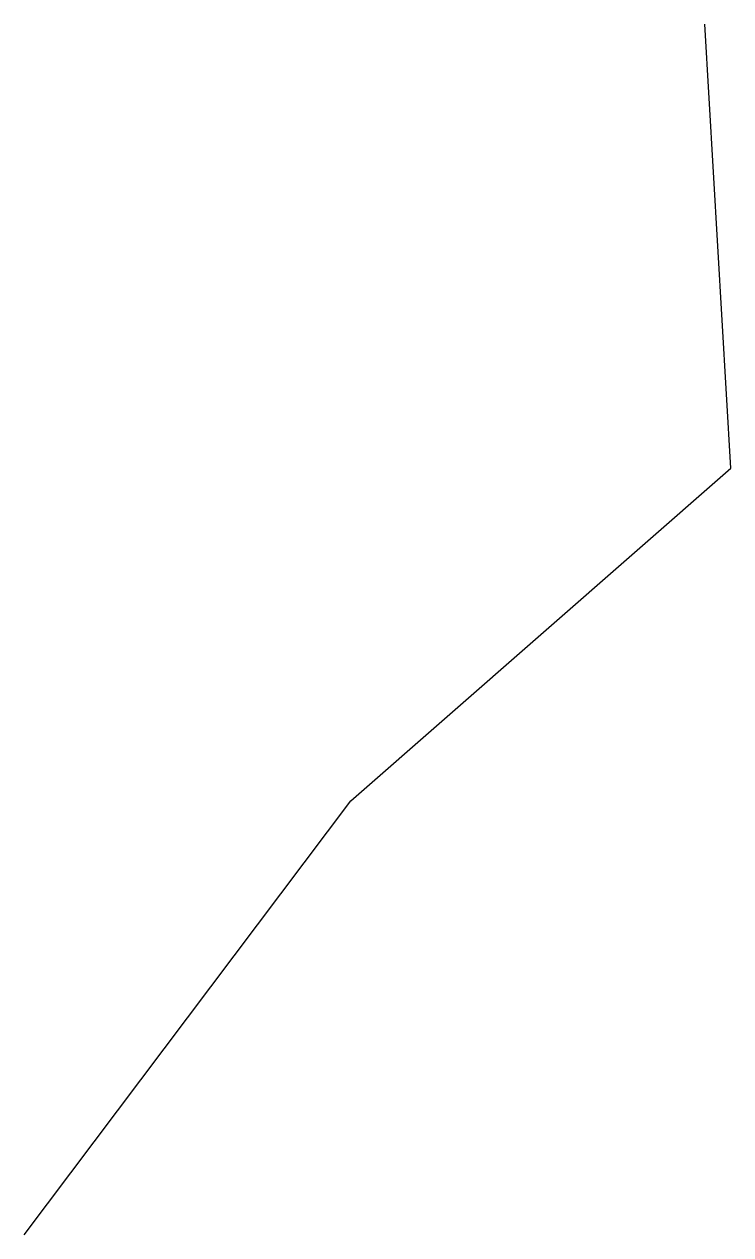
# Model space of a CAD drawing. Header units: millimetres. Extents: x 342.8 to 366.1, y 123.3 to 163.2.
import ezdxf

# ---------------------------------------------------------------- set-up
doc = ezdxf.new("R2010")
doc.units = ezdxf.units.MM
doc.layers.get('0').update_dxf_attribs({"linetype": 'CONTINUOUS'})

msp = doc.modelspace()

# ---------------------------------------------------------------- linework, layer by layer
for p, q in [((366.102, 148.547), (365.246, 163.17)), ((353.592, 137.594), (366.102, 148.547)), ((342.838, 123.302), (353.592, 137.594))]:
    msp.add_line(p, q)

doc.saveas('drawing.dxf')
